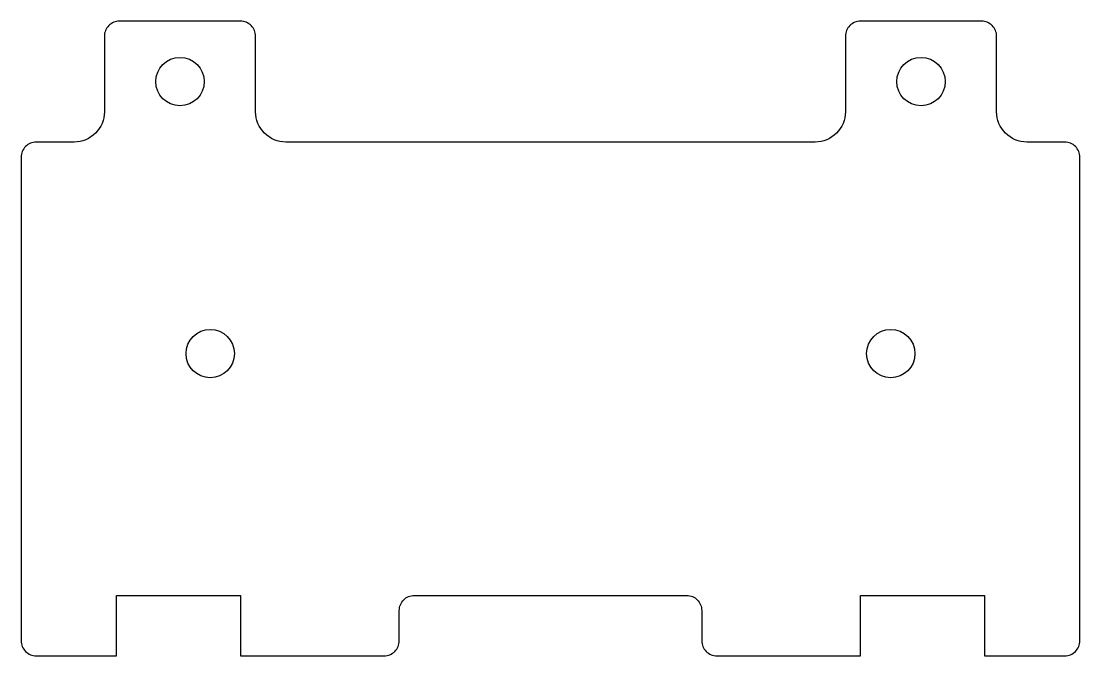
# Model space of a CAD drawing. Header units: millimetres. Extents: x -35 to 35, y -20 to 22.
import ezdxf

# ---------------------------------------------------------------- set-up
doc = ezdxf.new("R2010")
doc.units = ezdxf.units.MM
doc.layers.get('0').update_dxf_attribs({"linetype": 'CONTINUOUS'})

msp = doc.modelspace()

# ---------------------------------------------------------------- linework, layer by layer
msp.add_lwpolyline([(10, -19, 0.414214), (11, -20), (20.5, -20), (20.5, -16), (28.7, -16), (28.7, -20), (34, -20, 0.414214), (35, -19), (35, 13, 0.414214), (34, 14), (31.5, 14, -0.414214), (29.5, 16), (29.5, 21, 0.414214), (28.5, 22), (20.5, 22, 0.414214), (19.5, 21), (19.5, 16, -0.414214), (17.5, 14), (-17.5, 14, -0.414214), (-19.5, 16), (-19.5, 21, 0.414214), (-20.5, 22), (-28.5, 22, 0.414214), (-29.5, 21), (-29.5, 16, -0.414214), (-31.5, 14), (-34, 14, 0.414214), (-35, 13), (-35, -19, 0.414214), (-34, -20), (-28.7, -20), (-28.7, -16), (-20.5, -16), (-20.5, -20), (-11, -20, 0.414214), (-10, -19), (-10, -17, -0.414214), (-9, -16), (9, -16, -0.414214), (10, -17)], format="xyb", close=True)
for centre in [(-24.5, 18), (24.5, 18), (-22.5, 0), (22.5, 0)]:
    msp.add_circle(centre, 1.6)

doc.saveas('drawing.dxf')
